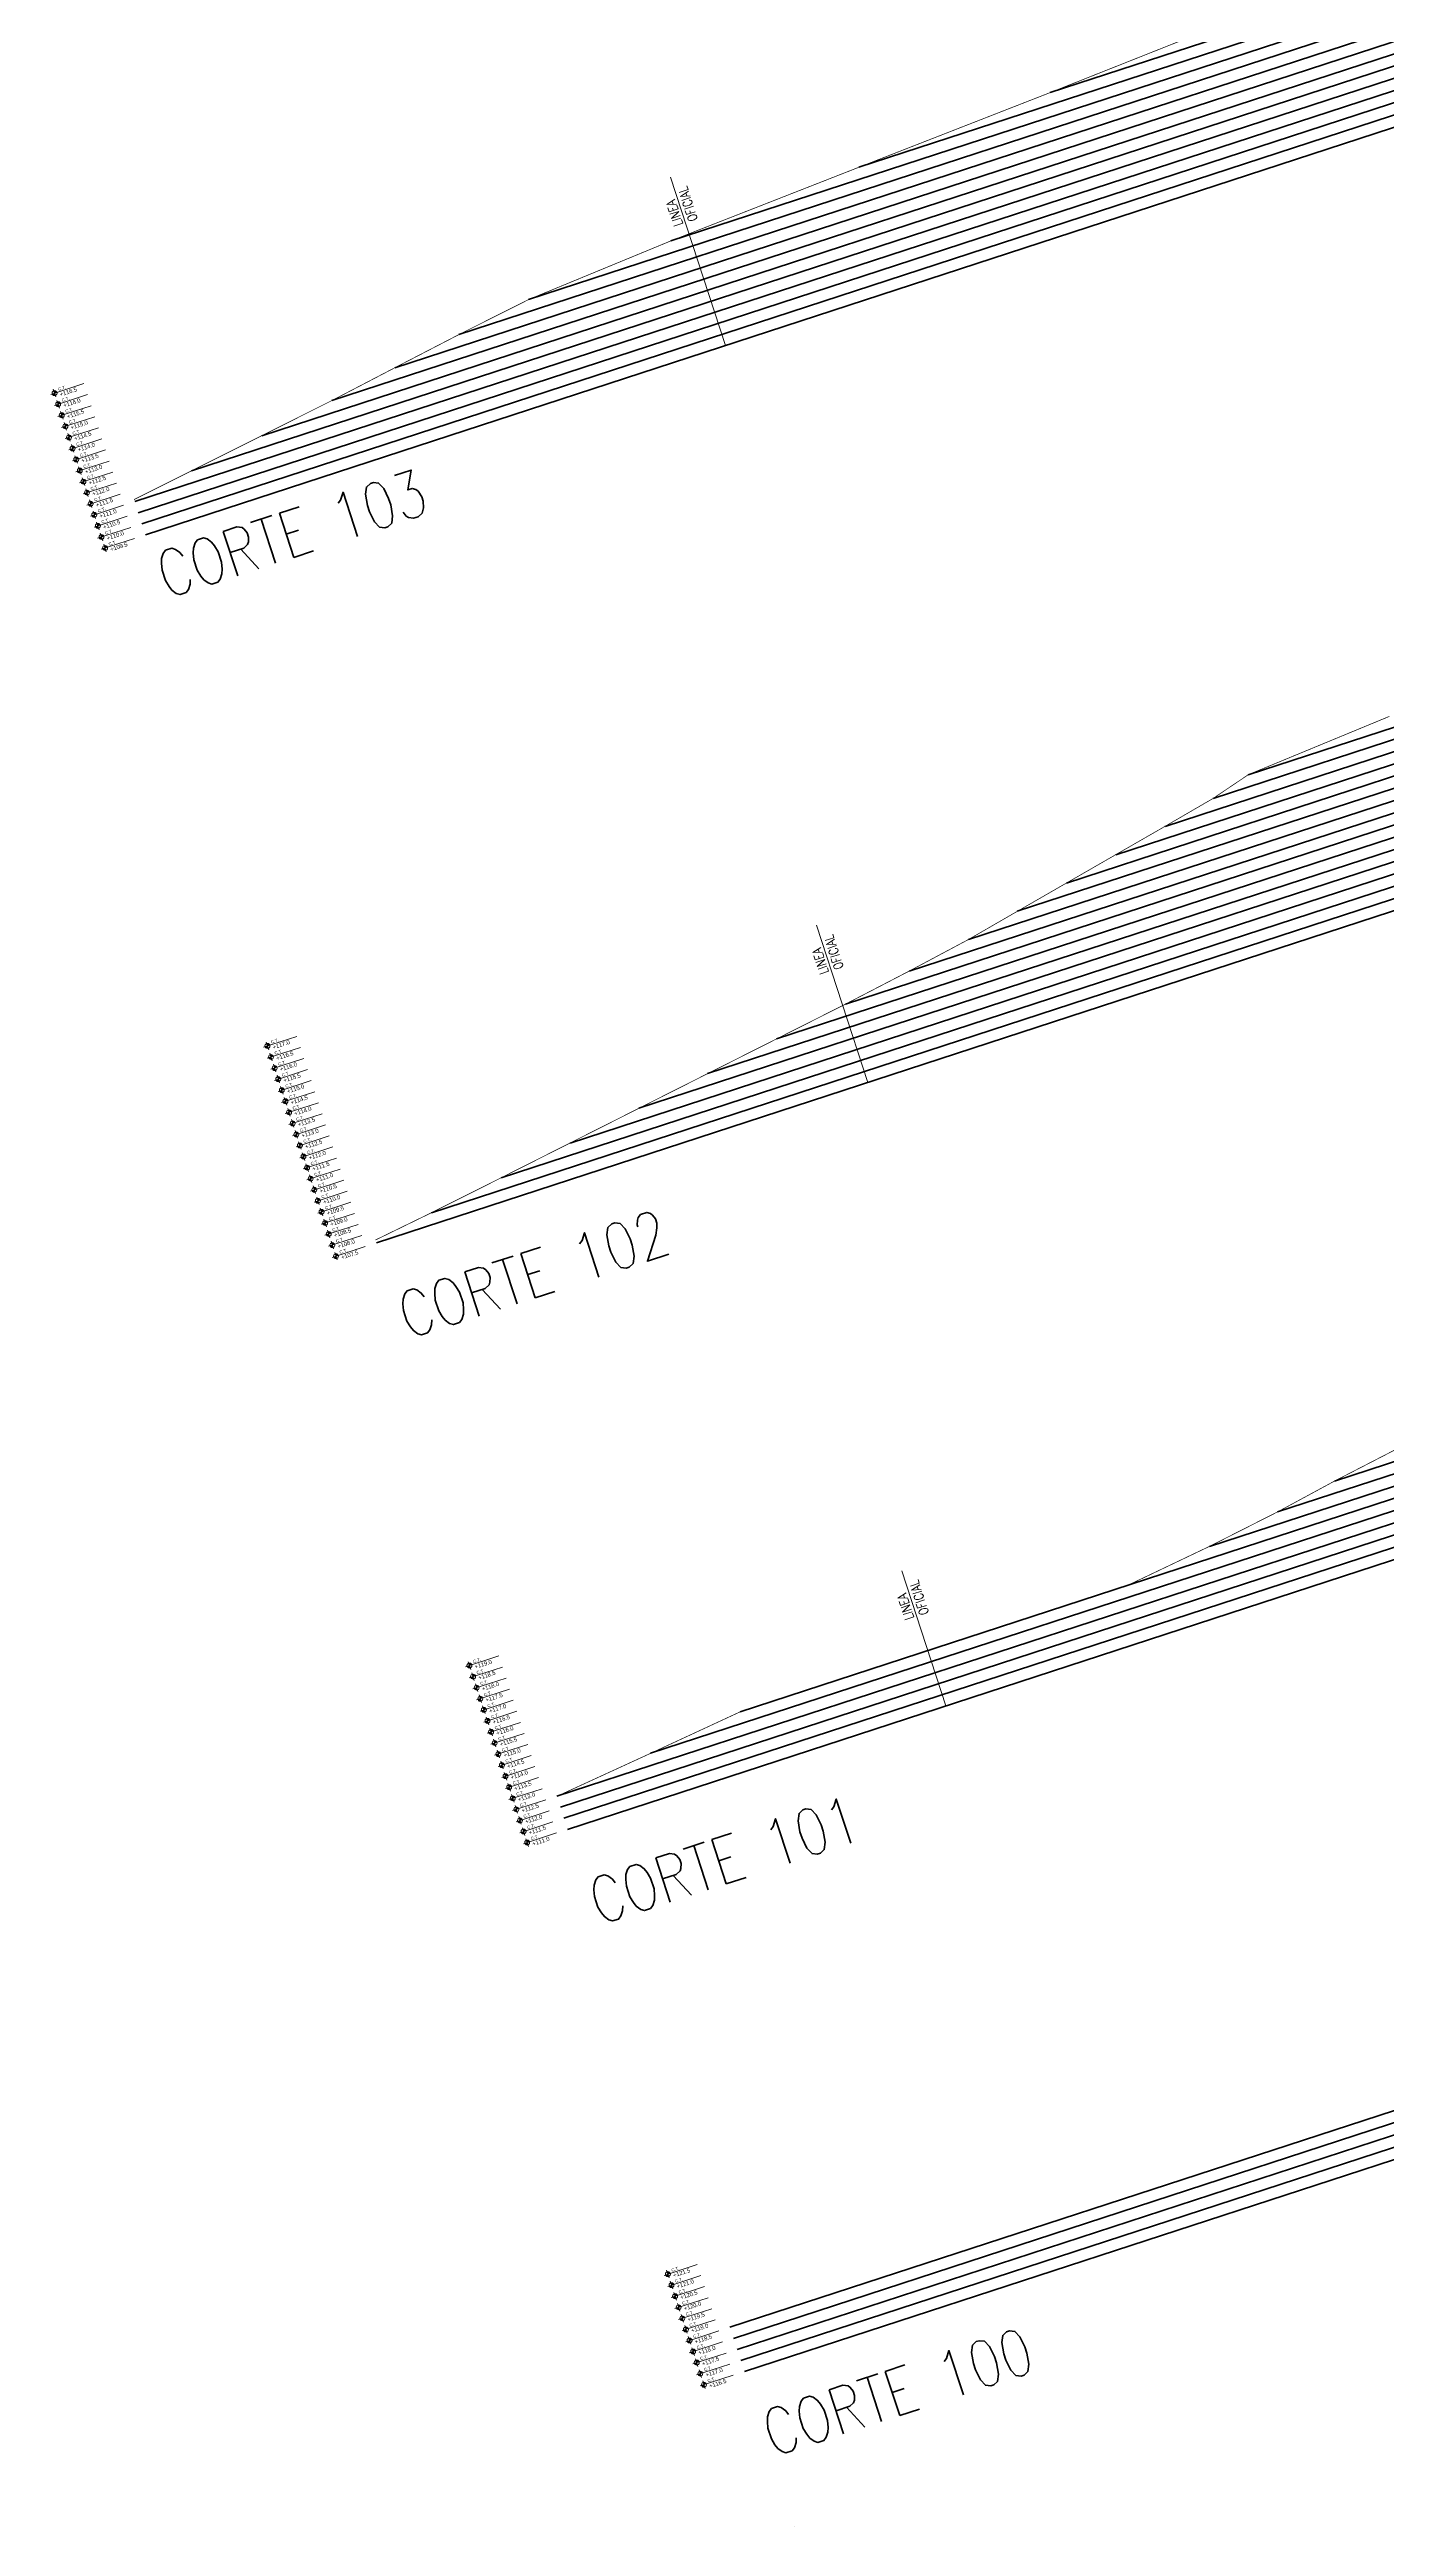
# Model space of a CAD drawing. Header units: metres. Extents: x 733085 to 734585, y 6084499 to 6087418.
# Drawn here: x 733409.1 to 733466.6, y 6087069.9 to 6087176.3 of the extents above; entities that cross this region are included whole.
import ezdxf
from ezdxf.enums import TextEntityAlignment as Align

# ---------------------------------------------------------------- set-up
doc = ezdxf.new("R2010")
doc.units = ezdxf.units.M
doc.header["$LTSCALE"] = 5
doc.header["$MEASUREMENT"] = 0
doc.layers.get('0').update_dxf_attribs({"color": 30})
doc.layers.add('_AUX', color=210, linetype='Continuous', lineweight=18, plot=False)
for name, color, linetype, lineweight in [('A-ELEV-MBE1', 7, 'Continuous', 35), ('U-ANNO-SYMB', 3, 'Continuous', 18), ('U-ANNO-TEXT', 3, 'Continuous', 18)]:
    doc.layers.add(name, color=color, linetype=linetype, lineweight=lineweight)
doc.styles.add('E-ARIAL', font='arial.ttf')
doc.styles.add('E-ROMANS', font='romans.shx', dxfattribs={"width": 0.8})

# ---------------------------------------------------------------- blocks, each defined once
blk = doc.blocks.new('*U18')
at = {"lineweight": 0}
h = blk.add_hatch(color=256, dxfattribs=at)
edge = h.paths.add_edge_path()
edge.add_arc((0, 0), 200, 0, 90)
edge.add_line((0, 200), (0, 0))
edge.add_line((0, 0), (200, 0))
edge = h.paths.add_edge_path()
edge.add_line((0, 0), (-200, 0))
edge.add_arc((0, 0), 200, 180, 270)
edge.add_line((0, -200), (0, 0))
for p, q in [((2500, 0), (-325, 0)), ((0, 325), (0, -325))]:
    blk.add_line(p, q)
blk.add_circle((0, 0), 200)
at = {"style": 'E-ARIAL'}
blk.add_attdef('LEVEL', text='', height=250, dxfattribs=at).set_placement((371, 0), align=Align.BOTTOM_LEFT)
blk.add_attdef('HEIGHT', text='', height=250, dxfattribs=at).set_placement((371, -75), align=Align.TOP_LEFT)

msp = doc.modelspace()

# ---------------------------------------------------------------- linework, layer by layer
at = {"layer": '_AUX', "ltscale": 0.05}
for points in [[(733438.159, 6087163.591), (733435.801, 6087170.82)], [(733444.277, 6087131.927), (733442.074, 6087138.681)], [(733447.63, 6087105.146), (733445.737, 6087110.95)]]:
    msp.add_lwpolyline(points, dxfattribs=at)
at = {"layer": '_AUX'}
msp.add_lwpolyline([(733422.301, 6087124.767), (733422.239, 6087124.737)], dxfattribs=at)
at = {"layer": 'A-ELEV-MBE1', "color": 252}
for p, q in [((733616.153, 6087222.715), (733412.917, 6087156.407)), ((733620, 6087223.445), (733413.072, 6087155.932)), ((733620.914, 6087223.217), (733413.227, 6087155.457)), ((733612.32, 6087221.991), (733412.762, 6087156.883)), ((733608.469, 6087221.26), (733415.203, 6087158.205)), ((733605.123, 6087220.695), (733418.226, 6087159.717)), ((733600.715, 6087219.782), (733421.244, 6087161.228)), ((733576.311, 6087212.346), (733423.947, 6087162.636)), ((733561.161, 6087207.929), (733426.701, 6087164.06)), ((733552.911, 6087205.763), (733429.688, 6087165.561)), ((733547.029, 6087204.371), (733435.807, 6087168.083)), ((733537.629, 6087201.83), (733443.889, 6087171.246)), ((733528.322, 6087199.319), (733452.111, 6087174.454)), ((733629.444, 6087197.073), (733448.606, 6087138.073)), ((733629.289, 6087197.549), (733450.704, 6087139.283)), ((733629.754, 6087196.123), (733443.321, 6087135.297)), ((733629.599, 6087196.598), (733446.056, 6087136.715)), ((733630.064, 6087195.172), (733437.392, 6087132.31)), ((733629.909, 6087195.647), (733440.359, 6087133.804)), ((733630.375, 6087194.221), (733431.476, 6087129.328)), ((733630.22, 6087194.697), (733434.436, 6087130.82)), ((733630.84, 6087192.795), (733423.153, 6087125.035)), ((733630.685, 6087193.271), (733425.516, 6087126.332)), ((733630.53, 6087193.746), (733428.522, 6087127.839)), ((733593.903, 6087186.53), (733452.816, 6087140.498)), ((733590.316, 6087185.885), (733454.935, 6087141.716)), ((733586.686, 6087185.227), (733457.053, 6087142.933)), ((733579.451, 6087183.392), (733459.123, 6087144.134)), ((733554.012, 6087175.618), (733460.63, 6087145.151)), ((733638.904, 6087168.078), (733431.217, 6087100.317)), ((733639.059, 6087167.602), (733431.372, 6087099.842)), ((733633.786, 6087166.934), (733431.062, 6087100.793)), ((733629.612, 6087166.098), (733430.907, 6087101.268)), ((733624.956, 6087165.105), (733434.941, 6087103.11)), ((733620.318, 6087164.117), (733438.793, 6087104.893)), ((733615.737, 6087163.149), (733458.963, 6087111.999)), ((733611.447, 6087162.275), (733461.884, 6087113.478)), ((733609.752, 6087162.248), (733464.341, 6087114.806)), ((733646.504, 6087144.786), (733438.816, 6087077.026)), ((733646.659, 6087144.311), (733438.971, 6087076.55)), ((733637.945, 6087142.519), (733438.661, 6087077.501)), ((733630.13, 6087140.496), (733438.506, 6087077.976)), ((733624.165, 6087139.075), (733438.351, 6087078.452)), ((733441.141, 6087069.895), (733441.143, 6087069.895))]:
    msp.add_line(p, q, dxfattribs=at)
at = {"layer": 'A-ELEV-MBE1', "ltscale": 0.15, "const_width": 0.03}
for points in [[(733459.604, 6087177.425), (733452.111, 6087174.454), (733443.889, 6087171.246), (733435.807, 6087168.083), (733429.688, 6087165.561), (733426.701, 6087164.06), (733423.947, 6087162.636), (733421.244, 6087161.228), (733418.226, 6087159.717), (733415.203, 6087158.205), (733412.734, 6087156.97)], [(733430.971, 6087101.289), (733434.941, 6087103.11), (733438.793, 6087104.893), (733448.08, 6087107.923), (733455.455, 6087110.329), (733458.963, 6087111.999), (733461.884, 6087113.478), (733464.341, 6087114.806), (733467.118, 6087116.238), (733473.991, 6087119.006), (733480.355, 6087121.608), (733494.387, 6087126.712), (733498.084, 6087128.445), (733502.41, 6087130.382), (733508.334, 6087132.841), (733531.272, 6087140.85), (733535.039, 6087142.079), (733541.663, 6087143.715), (733548.034, 6087145.267), (733554.034, 6087146.699), (733559.054, 6087147.811), (733570.68, 6087151.604), (733584.52, 6087156.645)], [(733466.7, 6087147.658), (733460.63, 6087145.151), (733459.123, 6087144.134), (733457.053, 6087142.933), (733454.935, 6087141.716), (733452.816, 6087140.498), (733450.704, 6087139.283), (733448.606, 6087138.073), (733446.056, 6087136.715), (733443.321, 6087135.297), (733440.359, 6087133.804), (733437.392, 6087132.31), (733434.436, 6087130.82), (733431.476, 6087129.328), (733428.522, 6087127.839), (733425.516, 6087126.332), (733423.112, 6087125.161)]]:
    msp.add_lwpolyline(points, dxfattribs=at)

# ---------------------------------------------------------------- block references
at = {"layer": 'U-ANNO-SYMB', "color": 1}
ref = msp.add_blockref('*U18', (733409.319, 6087161.545), dxfattribs=dict(at, xscale=0.0005309734512920893, yscale=0.0005309734512920893, zscale=0.0005309734512920893, rotation=18.06951219030283))
ref.add_attrib('LEVEL', 'C.T.', dxfattribs={"layer": '0', "height": 0.1327, "rotation": 18.06951, "style": 'E-ARIAL'}).set_placement((733409.506, 6087161.606), align=Align.BOTTOM_LEFT)
ref.add_attrib('HEIGHT', '+116.5', dxfattribs={"layer": '0', "height": 0.1774, "rotation": 18.06951, "style": 'E-ARIAL'}).set_placement((733409.519, 6087161.568), align=Align.TOP_LEFT)
ref = msp.add_blockref('*U18', (733409.474, 6087161.069), dxfattribs=dict(at, xscale=0.0005309734512920893, yscale=0.0005309734512920893, zscale=0.0005309734512920893, rotation=18.06951219030283))
ref.add_attrib('LEVEL', 'C.T.', dxfattribs={"layer": '0', "height": 0.1327, "rotation": 18.06951, "style": 'E-ARIAL'}).set_placement((733409.661, 6087161.131), align=Align.BOTTOM_LEFT)
ref.add_attrib('HEIGHT', '+116.0', dxfattribs={"layer": '0', "height": 0.1774, "rotation": 18.06951, "style": 'E-ARIAL'}).set_placement((733409.674, 6087161.093), align=Align.TOP_LEFT)
ref = msp.add_blockref('*U18', (733409.629, 6087160.594), dxfattribs=dict(at, xscale=0.0005309734512920893, yscale=0.0005309734512920893, zscale=0.0005309734512920893, rotation=18.06951219030283))
ref.add_attrib('LEVEL', 'C.T.', dxfattribs={"layer": '0', "height": 0.1327, "rotation": 18.06951, "style": 'E-ARIAL'}).set_placement((733409.816, 6087160.655), align=Align.BOTTOM_LEFT)
ref.add_attrib('HEIGHT', '+115.5', dxfattribs={"layer": '0', "height": 0.1774, "rotation": 18.06951, "style": 'E-ARIAL'}).set_placement((733409.829, 6087160.617), align=Align.TOP_LEFT)
ref = msp.add_blockref('*U18', (733409.784, 6087160.119), dxfattribs=dict(at, xscale=0.0005309734512920893, yscale=0.0005309734512920893, zscale=0.0005309734512920893, rotation=18.06951219030283))
ref.add_attrib('LEVEL', 'C.T.', dxfattribs={"layer": '0', "height": 0.1327, "rotation": 18.06951, "style": 'E-ARIAL'}).set_placement((733409.971, 6087160.18), align=Align.BOTTOM_LEFT)
ref.add_attrib('HEIGHT', '+115.0', dxfattribs={"layer": '0', "height": 0.1774, "rotation": 18.06951, "style": 'E-ARIAL'}).set_placement((733409.984, 6087160.142), align=Align.TOP_LEFT)
ref = msp.add_blockref('*U18', (733409.939, 6087159.643), dxfattribs=dict(at, xscale=0.0005309734512920893, yscale=0.0005309734512920893, zscale=0.0005309734512920893, rotation=18.06951219030283))
ref.add_attrib('LEVEL', 'C.T.', dxfattribs={"layer": '0', "height": 0.1327, "rotation": 18.06951, "style": 'E-ARIAL'}).set_placement((733410.127, 6087159.705), align=Align.BOTTOM_LEFT)
ref.add_attrib('HEIGHT', '+114.5', dxfattribs={"layer": '0', "height": 0.1774, "rotation": 18.06951, "style": 'E-ARIAL'}).set_placement((733410.139, 6087159.667), align=Align.TOP_LEFT)
ref = msp.add_blockref('*U18', (733410.094, 6087159.168), dxfattribs=dict(at, xscale=0.0005309734512920893, yscale=0.0005309734512920893, zscale=0.0005309734512920893, rotation=18.06951219030283))
ref.add_attrib('LEVEL', 'C.T.', dxfattribs={"layer": '0', "height": 0.1327, "rotation": 18.06951, "style": 'E-ARIAL'}).set_placement((733410.282, 6087159.229), align=Align.BOTTOM_LEFT)
ref.add_attrib('HEIGHT', '+114.0', dxfattribs={"layer": '0', "height": 0.1774, "rotation": 18.06951, "style": 'E-ARIAL'}).set_placement((733410.294, 6087159.191), align=Align.TOP_LEFT)
ref = msp.add_blockref('*U18', (733410.249, 6087158.693), dxfattribs=dict(at, xscale=0.0005309734512920893, yscale=0.0005309734512920893, zscale=0.0005309734512920893, rotation=18.06951219030283))
ref.add_attrib('LEVEL', 'C.T.', dxfattribs={"layer": '0', "height": 0.1327, "rotation": 18.06951, "style": 'E-ARIAL'}).set_placement((733410.437, 6087158.754), align=Align.BOTTOM_LEFT)
ref.add_attrib('HEIGHT', '+113.5', dxfattribs={"layer": '0', "height": 0.1774, "rotation": 18.06951, "style": 'E-ARIAL'}).set_placement((733410.449, 6087158.716), align=Align.TOP_LEFT)
ref = msp.add_blockref('*U18', (733410.404, 6087158.217), dxfattribs=dict(at, xscale=0.0005309734512920893, yscale=0.0005309734512920893, zscale=0.0005309734512920893, rotation=18.06951219030283))
ref.add_attrib('LEVEL', 'C.T.', dxfattribs={"layer": '0', "height": 0.1327, "rotation": 18.06951, "style": 'E-ARIAL'}).set_placement((733410.592, 6087158.278), align=Align.BOTTOM_LEFT)
ref.add_attrib('HEIGHT', '+113.0', dxfattribs={"layer": '0', "height": 0.1774, "rotation": 18.06951, "style": 'E-ARIAL'}).set_placement((733410.604, 6087158.241), align=Align.TOP_LEFT)
ref = msp.add_blockref('*U18', (733410.56, 6087157.742), dxfattribs=dict(at, xscale=0.0005309734512920893, yscale=0.0005309734512920893, zscale=0.0005309734512920893, rotation=18.06951219030283))
ref.add_attrib('LEVEL', 'C.T.', dxfattribs={"layer": '0', "height": 0.1327, "rotation": 18.06951, "style": 'E-ARIAL'}).set_placement((733410.747, 6087157.803), align=Align.BOTTOM_LEFT)
ref.add_attrib('HEIGHT', '+112.5', dxfattribs={"layer": '0', "height": 0.1774, "rotation": 18.06951, "style": 'E-ARIAL'}).set_placement((733410.759, 6087157.765), align=Align.TOP_LEFT)
ref = msp.add_blockref('*U18', (733410.715, 6087157.267), dxfattribs=dict(at, xscale=0.0005309734512920893, yscale=0.0005309734512920893, zscale=0.0005309734512920893, rotation=18.06951219030283))
ref.add_attrib('LEVEL', 'C.T.', dxfattribs={"layer": '0', "height": 0.1327, "rotation": 18.06951, "style": 'E-ARIAL'}).set_placement((733410.902, 6087157.328), align=Align.BOTTOM_LEFT)
ref.add_attrib('HEIGHT', '+112.0', dxfattribs={"layer": '0', "height": 0.1774, "rotation": 18.06951, "style": 'E-ARIAL'}).set_placement((733410.914, 6087157.29), align=Align.TOP_LEFT)
ref = msp.add_blockref('*U18', (733410.87, 6087156.791), dxfattribs=dict(at, xscale=0.0005309734512920893, yscale=0.0005309734512920893, zscale=0.0005309734512920893, rotation=18.06951219030283))
ref.add_attrib('LEVEL', 'C.T.', dxfattribs={"layer": '0', "height": 0.1327, "rotation": 18.06951, "style": 'E-ARIAL'}).set_placement((733411.057, 6087156.852), align=Align.BOTTOM_LEFT)
ref.add_attrib('HEIGHT', '+111.5', dxfattribs={"layer": '0', "height": 0.1774, "rotation": 18.06951, "style": 'E-ARIAL'}).set_placement((733411.069, 6087156.815), align=Align.TOP_LEFT)
ref = msp.add_blockref('*U18', (733411.025, 6087156.316), dxfattribs=dict(at, xscale=0.0005309734512920893, yscale=0.0005309734512920893, zscale=0.0005309734512920893, rotation=18.06951219030283))
ref.add_attrib('LEVEL', 'C.T.', dxfattribs={"layer": '0', "height": 0.1327, "rotation": 18.06951, "style": 'E-ARIAL'}).set_placement((733411.212, 6087156.377), align=Align.BOTTOM_LEFT)
ref.add_attrib('HEIGHT', '+111.0', dxfattribs={"layer": '0', "height": 0.1774, "rotation": 18.06951, "style": 'E-ARIAL'}).set_placement((733411.225, 6087156.339), align=Align.TOP_LEFT)
ref = msp.add_blockref('*U18', (733411.18, 6087155.841), dxfattribs=dict(at, xscale=0.0005309734512920893, yscale=0.0005309734512920893, zscale=0.0005309734512920893, rotation=18.06951219030283))
ref.add_attrib('LEVEL', 'C.T.', dxfattribs={"layer": '0', "height": 0.1327, "rotation": 18.06951, "style": 'E-ARIAL'}).set_placement((733411.367, 6087155.902), align=Align.BOTTOM_LEFT)
ref.add_attrib('HEIGHT', '+110.5', dxfattribs={"layer": '0', "height": 0.1774, "rotation": 18.06951, "style": 'E-ARIAL'}).set_placement((733411.38, 6087155.864), align=Align.TOP_LEFT)
ref = msp.add_blockref('*U18', (733411.335, 6087155.365), dxfattribs=dict(at, xscale=0.0005309734512920893, yscale=0.0005309734512920893, zscale=0.0005309734512920893, rotation=18.06951219030283))
ref.add_attrib('LEVEL', 'C.T.', dxfattribs={"layer": '0', "height": 0.1327, "rotation": 18.06951, "style": 'E-ARIAL'}).set_placement((733411.522, 6087155.426), align=Align.BOTTOM_LEFT)
ref.add_attrib('HEIGHT', '+110.0', dxfattribs={"layer": '0', "height": 0.1774, "rotation": 18.06951, "style": 'E-ARIAL'}).set_placement((733411.535, 6087155.389), align=Align.TOP_LEFT)
ref = msp.add_blockref('*U18', (733411.49, 6087154.89), dxfattribs=dict(at, xscale=0.0005309734512920893, yscale=0.0005309734512920893, zscale=0.0005309734512920893, rotation=18.06951219030283))
ref.add_attrib('LEVEL', 'C.T.', dxfattribs={"layer": '0', "height": 0.1327, "rotation": 18.06951, "style": 'E-ARIAL'}).set_placement((733411.677, 6087154.951), align=Align.BOTTOM_LEFT)
ref.add_attrib('HEIGHT', '+109.5', dxfattribs={"layer": '0', "height": 0.1774, "rotation": 18.06951, "style": 'E-ARIAL'}).set_placement((733411.69, 6087154.913), align=Align.TOP_LEFT)
ref = msp.add_blockref('*U18', (733418.469, 6087133.5), dxfattribs=dict(at, xscale=0.0005309734512920893, yscale=0.0005309734512920893, zscale=0.0005309734512920893, rotation=18.06951219030283))
ref.add_attrib('LEVEL', 'C.T.', dxfattribs={"layer": '0', "height": 0.1327, "rotation": 18.06951, "style": 'E-ARIAL'}).set_placement((733418.656, 6087133.561), align=Align.BOTTOM_LEFT)
ref.add_attrib('HEIGHT', '+117.0', dxfattribs={"layer": '0', "height": 0.1774, "rotation": 18.06951, "style": 'E-ARIAL'}).set_placement((733418.669, 6087133.523), align=Align.TOP_LEFT)
ref = msp.add_blockref('*U18', (733418.624, 6087133.024), dxfattribs=dict(at, xscale=0.0005309734512920893, yscale=0.0005309734512920893, zscale=0.0005309734512920893, rotation=18.06951219030283))
ref.add_attrib('LEVEL', 'C.T.', dxfattribs={"layer": '0', "height": 0.1327, "rotation": 18.06951, "style": 'E-ARIAL'}).set_placement((733418.811, 6087133.085), align=Align.BOTTOM_LEFT)
ref.add_attrib('HEIGHT', '+116.5', dxfattribs={"layer": '0', "height": 0.1774, "rotation": 18.06951, "style": 'E-ARIAL'}).set_placement((733418.824, 6087133.048), align=Align.TOP_LEFT)
ref = msp.add_blockref('*U18', (733418.779, 6087132.549), dxfattribs=dict(at, xscale=0.0005309734512920893, yscale=0.0005309734512920893, zscale=0.0005309734512920893, rotation=18.06951219030283))
ref.add_attrib('LEVEL', 'C.T.', dxfattribs={"layer": '0', "height": 0.1327, "rotation": 18.06951, "style": 'E-ARIAL'}).set_placement((733418.966, 6087132.61), align=Align.BOTTOM_LEFT)
ref.add_attrib('HEIGHT', '+116.0', dxfattribs={"layer": '0', "height": 0.1774, "rotation": 18.06951, "style": 'E-ARIAL'}).set_placement((733418.979, 6087132.572), align=Align.TOP_LEFT)
ref = msp.add_blockref('*U18', (733418.934, 6087132.074), dxfattribs=dict(at, xscale=0.0005309734512920893, yscale=0.0005309734512920893, zscale=0.0005309734512920893, rotation=18.06951219030283))
ref.add_attrib('LEVEL', 'C.T.', dxfattribs={"layer": '0', "height": 0.1327, "rotation": 18.06951, "style": 'E-ARIAL'}).set_placement((733419.122, 6087132.135), align=Align.BOTTOM_LEFT)
ref.add_attrib('HEIGHT', '+115.5', dxfattribs={"layer": '0', "height": 0.1774, "rotation": 18.06951, "style": 'E-ARIAL'}).set_placement((733419.134, 6087132.097), align=Align.TOP_LEFT)
ref = msp.add_blockref('*U18', (733419.089, 6087131.598), dxfattribs=dict(at, xscale=0.0005309734512920893, yscale=0.0005309734512920893, zscale=0.0005309734512920893, rotation=18.06951219030283))
ref.add_attrib('LEVEL', 'C.T.', dxfattribs={"layer": '0', "height": 0.1327, "rotation": 18.06951, "style": 'E-ARIAL'}).set_placement((733419.277, 6087131.659), align=Align.BOTTOM_LEFT)
ref.add_attrib('HEIGHT', '+115.0', dxfattribs={"layer": '0', "height": 0.1774, "rotation": 18.06951, "style": 'E-ARIAL'}).set_placement((733419.289, 6087131.622), align=Align.TOP_LEFT)
ref = msp.add_blockref('*U18', (733419.244, 6087131.123), dxfattribs=dict(at, xscale=0.0005309734512920893, yscale=0.0005309734512920893, zscale=0.0005309734512920893, rotation=18.06951219030283))
ref.add_attrib('LEVEL', 'C.T.', dxfattribs={"layer": '0', "height": 0.1327, "rotation": 18.06951, "style": 'E-ARIAL'}).set_placement((733419.432, 6087131.184), align=Align.BOTTOM_LEFT)
ref.add_attrib('HEIGHT', '+114.5', dxfattribs={"layer": '0', "height": 0.1774, "rotation": 18.06951, "style": 'E-ARIAL'}).set_placement((733419.444, 6087131.146), align=Align.TOP_LEFT)
ref = msp.add_blockref('*U18', (733419.399, 6087130.648), dxfattribs=dict(at, xscale=0.0005309734512920893, yscale=0.0005309734512920893, zscale=0.0005309734512920893, rotation=18.06951219030283))
ref.add_attrib('LEVEL', 'C.T.', dxfattribs={"layer": '0', "height": 0.1327, "rotation": 18.06951, "style": 'E-ARIAL'}).set_placement((733419.587, 6087130.709), align=Align.BOTTOM_LEFT)
ref.add_attrib('HEIGHT', '+114.0', dxfattribs={"layer": '0', "height": 0.1774, "rotation": 18.06951, "style": 'E-ARIAL'}).set_placement((733419.599, 6087130.671), align=Align.TOP_LEFT)
ref = msp.add_blockref('*U18', (733419.554, 6087130.172), dxfattribs=dict(at, xscale=0.0005309734512920893, yscale=0.0005309734512920893, zscale=0.0005309734512920893, rotation=18.06951219030283))
ref.add_attrib('LEVEL', 'C.T.', dxfattribs={"layer": '0', "height": 0.1327, "rotation": 18.06951, "style": 'E-ARIAL'}).set_placement((733419.742, 6087130.233), align=Align.BOTTOM_LEFT)
ref.add_attrib('HEIGHT', '+113.5', dxfattribs={"layer": '0', "height": 0.1774, "rotation": 18.06951, "style": 'E-ARIAL'}).set_placement((733419.754, 6087130.196), align=Align.TOP_LEFT)
ref = msp.add_blockref('*U18', (733419.71, 6087129.697), dxfattribs=dict(at, xscale=0.0005309734512920893, yscale=0.0005309734512920893, zscale=0.0005309734512920893, rotation=18.06951219030283))
ref.add_attrib('LEVEL', 'C.T.', dxfattribs={"layer": '0', "height": 0.1327, "rotation": 18.06951, "style": 'E-ARIAL'}).set_placement((733419.897, 6087129.758), align=Align.BOTTOM_LEFT)
ref.add_attrib('HEIGHT', '+113.0', dxfattribs={"layer": '0', "height": 0.1774, "rotation": 18.06951, "style": 'E-ARIAL'}).set_placement((733419.909, 6087129.72), align=Align.TOP_LEFT)
ref = msp.add_blockref('*U18', (733419.865, 6087129.222), dxfattribs=dict(at, xscale=0.0005309734512920893, yscale=0.0005309734512920893, zscale=0.0005309734512920893, rotation=18.06951219030283))
ref.add_attrib('LEVEL', 'C.T.', dxfattribs={"layer": '0', "height": 0.1327, "rotation": 18.06951, "style": 'E-ARIAL'}).set_placement((733420.052, 6087129.283), align=Align.BOTTOM_LEFT)
ref.add_attrib('HEIGHT', '+112.5', dxfattribs={"layer": '0', "height": 0.1774, "rotation": 18.06951, "style": 'E-ARIAL'}).set_placement((733420.064, 6087129.245), align=Align.TOP_LEFT)
ref = msp.add_blockref('*U18', (733420.02, 6087128.746), dxfattribs=dict(at, xscale=0.0005309734512920893, yscale=0.0005309734512920893, zscale=0.0005309734512920893, rotation=18.06951219030283))
ref.add_attrib('LEVEL', 'C.T.', dxfattribs={"layer": '0', "height": 0.1327, "rotation": 18.06951, "style": 'E-ARIAL'}).set_placement((733420.207, 6087128.807), align=Align.BOTTOM_LEFT)
ref.add_attrib('HEIGHT', '+112.0', dxfattribs={"layer": '0', "height": 0.1774, "rotation": 18.06951, "style": 'E-ARIAL'}).set_placement((733420.219, 6087128.77), align=Align.TOP_LEFT)
ref = msp.add_blockref('*U18', (733420.175, 6087128.271), dxfattribs=dict(at, xscale=0.0005309734512920893, yscale=0.0005309734512920893, zscale=0.0005309734512920893, rotation=18.06951219030283))
ref.add_attrib('LEVEL', 'C.T.', dxfattribs={"layer": '0', "height": 0.1327, "rotation": 18.06951, "style": 'E-ARIAL'}).set_placement((733420.362, 6087128.332), align=Align.BOTTOM_LEFT)
ref.add_attrib('HEIGHT', '+111.5', dxfattribs={"layer": '0', "height": 0.1774, "rotation": 18.06951, "style": 'E-ARIAL'}).set_placement((733420.375, 6087128.294), align=Align.TOP_LEFT)
ref = msp.add_blockref('*U18', (733420.33, 6087127.796), dxfattribs=dict(at, xscale=0.0005309734512920893, yscale=0.0005309734512920893, zscale=0.0005309734512920893, rotation=18.06951219030283))
ref.add_attrib('LEVEL', 'C.T.', dxfattribs={"layer": '0', "height": 0.1327, "rotation": 18.06951, "style": 'E-ARIAL'}).set_placement((733420.517, 6087127.857), align=Align.BOTTOM_LEFT)
ref.add_attrib('HEIGHT', '+111.0', dxfattribs={"layer": '0', "height": 0.1774, "rotation": 18.06951, "style": 'E-ARIAL'}).set_placement((733420.53, 6087127.819), align=Align.TOP_LEFT)
ref = msp.add_blockref('*U18', (733420.485, 6087127.32), dxfattribs=dict(at, xscale=0.0005309734512920893, yscale=0.0005309734512920893, zscale=0.0005309734512920893, rotation=18.06951219030283))
ref.add_attrib('LEVEL', 'C.T.', dxfattribs={"layer": '0', "height": 0.1327, "rotation": 18.06951, "style": 'E-ARIAL'}).set_placement((733420.672, 6087127.381), align=Align.BOTTOM_LEFT)
ref.add_attrib('HEIGHT', '+110.5', dxfattribs={"layer": '0', "height": 0.1774, "rotation": 18.06951, "style": 'E-ARIAL'}).set_placement((733420.685, 6087127.343), align=Align.TOP_LEFT)
ref = msp.add_blockref('*U18', (733420.64, 6087126.845), dxfattribs=dict(at, xscale=0.0005309734512920893, yscale=0.0005309734512920893, zscale=0.0005309734512920893, rotation=18.06951219030283))
ref.add_attrib('LEVEL', 'C.T.', dxfattribs={"layer": '0', "height": 0.1327, "rotation": 18.06951, "style": 'E-ARIAL'}).set_placement((733420.827, 6087126.906), align=Align.BOTTOM_LEFT)
ref.add_attrib('HEIGHT', '+110.0', dxfattribs={"layer": '0', "height": 0.1774, "rotation": 18.06951, "style": 'E-ARIAL'}).set_placement((733420.84, 6087126.868), align=Align.TOP_LEFT)
ref = msp.add_blockref('*U18', (733420.795, 6087126.37), dxfattribs=dict(at, xscale=0.0005309734512920893, yscale=0.0005309734512920893, zscale=0.0005309734512920893, rotation=18.06951219030283))
ref.add_attrib('LEVEL', 'C.T.', dxfattribs={"layer": '0', "height": 0.1327, "rotation": 18.06951, "style": 'E-ARIAL'}).set_placement((733420.983, 6087126.431), align=Align.BOTTOM_LEFT)
ref.add_attrib('HEIGHT', '+109.5', dxfattribs={"layer": '0', "height": 0.1774, "rotation": 18.06951, "style": 'E-ARIAL'}).set_placement((733420.995, 6087126.393), align=Align.TOP_LEFT)
ref = msp.add_blockref('*U18', (733420.95, 6087125.894), dxfattribs=dict(at, xscale=0.0005309734512920893, yscale=0.0005309734512920893, zscale=0.0005309734512920893, rotation=18.06951219030283))
ref.add_attrib('LEVEL', 'C.T.', dxfattribs={"layer": '0', "height": 0.1327, "rotation": 18.06951, "style": 'E-ARIAL'}).set_placement((733421.138, 6087125.955), align=Align.BOTTOM_LEFT)
ref.add_attrib('HEIGHT', '+109.0', dxfattribs={"layer": '0', "height": 0.1774, "rotation": 18.06951, "style": 'E-ARIAL'}).set_placement((733421.15, 6087125.917), align=Align.TOP_LEFT)
ref = msp.add_blockref('*U18', (733421.105, 6087125.419), dxfattribs=dict(at, xscale=0.0005309734512920893, yscale=0.0005309734512920893, zscale=0.0005309734512920893, rotation=18.06951219030283))
ref.add_attrib('LEVEL', 'C.T.', dxfattribs={"layer": '0', "height": 0.1327, "rotation": 18.06951, "style": 'E-ARIAL'}).set_placement((733421.293, 6087125.48), align=Align.BOTTOM_LEFT)
ref.add_attrib('HEIGHT', '+108.5', dxfattribs={"layer": '0', "height": 0.1774, "rotation": 18.06951, "style": 'E-ARIAL'}).set_placement((733421.305, 6087125.442), align=Align.TOP_LEFT)
ref = msp.add_blockref('*U18', (733421.26, 6087124.944), dxfattribs=dict(at, xscale=0.0005309734512920893, yscale=0.0005309734512920893, zscale=0.0005309734512920893, rotation=18.06951219030283))
ref.add_attrib('LEVEL', 'C.T.', dxfattribs={"layer": '0', "height": 0.1327, "rotation": 18.06951, "style": 'E-ARIAL'}).set_placement((733421.448, 6087125.005), align=Align.BOTTOM_LEFT)
ref.add_attrib('HEIGHT', '+108.0', dxfattribs={"layer": '0', "height": 0.1774, "rotation": 18.06951, "style": 'E-ARIAL'}).set_placement((733421.46, 6087124.967), align=Align.TOP_LEFT)
ref = msp.add_blockref('*U18', (733421.415, 6087124.468), dxfattribs=dict(at, xscale=0.0005309734512920893, yscale=0.0005309734512920893, zscale=0.0005309734512920893, rotation=18.06951219030283))
ref.add_attrib('LEVEL', 'C.T.', dxfattribs={"layer": '0', "height": 0.1327, "rotation": 18.06951, "style": 'E-ARIAL'}).set_placement((733421.603, 6087124.529), align=Align.BOTTOM_LEFT)
ref.add_attrib('HEIGHT', '+107.5', dxfattribs={"layer": '0', "height": 0.1774, "rotation": 18.06951, "style": 'E-ARIAL'}).set_placement((733421.615, 6087124.491), align=Align.TOP_LEFT)
ref = msp.add_blockref('*U18', (733427.154, 6087106.881), dxfattribs=dict(at, xscale=0.0005309734512920893, yscale=0.0005309734512920893, zscale=0.0005309734512920893, rotation=18.06951219030283))
ref.add_attrib('LEVEL', 'C.T.', dxfattribs={"layer": '0', "height": 0.1327, "rotation": 18.06951, "style": 'E-ARIAL'}).set_placement((733427.341, 6087106.942), align=Align.BOTTOM_LEFT)
ref.add_attrib('HEIGHT', '+119.0', dxfattribs={"layer": '0', "height": 0.1774, "rotation": 18.06951, "style": 'E-ARIAL'}).set_placement((733427.353, 6087106.904), align=Align.TOP_LEFT)
ref = msp.add_blockref('*U18', (733427.309, 6087106.405), dxfattribs=dict(at, xscale=0.0005309734512920893, yscale=0.0005309734512920893, zscale=0.0005309734512920893, rotation=18.06951219030283))
ref.add_attrib('LEVEL', 'C.T.', dxfattribs={"layer": '0', "height": 0.1327, "rotation": 18.06951, "style": 'E-ARIAL'}).set_placement((733427.496, 6087106.466), align=Align.BOTTOM_LEFT)
ref.add_attrib('HEIGHT', '+118.5', dxfattribs={"layer": '0', "height": 0.1774, "rotation": 18.06951, "style": 'E-ARIAL'}).set_placement((733427.508, 6087106.429), align=Align.TOP_LEFT)
ref = msp.add_blockref('*U18', (733427.464, 6087105.93), dxfattribs=dict(at, xscale=0.0005309734512920893, yscale=0.0005309734512920893, zscale=0.0005309734512920893, rotation=18.06951219030283))
ref.add_attrib('LEVEL', 'C.T.', dxfattribs={"layer": '0', "height": 0.1327, "rotation": 18.06951, "style": 'E-ARIAL'}).set_placement((733427.651, 6087105.991), align=Align.BOTTOM_LEFT)
ref.add_attrib('HEIGHT', '+118.0', dxfattribs={"layer": '0', "height": 0.1774, "rotation": 18.06951, "style": 'E-ARIAL'}).set_placement((733427.664, 6087105.953), align=Align.TOP_LEFT)
ref = msp.add_blockref('*U18', (733427.619, 6087105.455), dxfattribs=dict(at, xscale=0.0005309734512920893, yscale=0.0005309734512920893, zscale=0.0005309734512920893, rotation=18.06951219030283))
ref.add_attrib('LEVEL', 'C.T.', dxfattribs={"layer": '0', "height": 0.1327, "rotation": 18.06951, "style": 'E-ARIAL'}).set_placement((733427.806, 6087105.516), align=Align.BOTTOM_LEFT)
ref.add_attrib('HEIGHT', '+117.5', dxfattribs={"layer": '0', "height": 0.1774, "rotation": 18.06951, "style": 'E-ARIAL'}).set_placement((733427.819, 6087105.478), align=Align.TOP_LEFT)
ref = msp.add_blockref('*U18', (733427.774, 6087104.979), dxfattribs=dict(at, xscale=0.0005309734512920893, yscale=0.0005309734512920893, zscale=0.0005309734512920893, rotation=18.06951219030283))
ref.add_attrib('LEVEL', 'C.T.', dxfattribs={"layer": '0', "height": 0.1327, "rotation": 18.06951, "style": 'E-ARIAL'}).set_placement((733427.961, 6087105.04), align=Align.BOTTOM_LEFT)
ref.add_attrib('HEIGHT', '+117.0', dxfattribs={"layer": '0', "height": 0.1774, "rotation": 18.06951, "style": 'E-ARIAL'}).set_placement((733427.974, 6087105.002), align=Align.TOP_LEFT)
ref = msp.add_blockref('*U18', (733427.929, 6087104.504), dxfattribs=dict(at, xscale=0.0005309734512920893, yscale=0.0005309734512920893, zscale=0.0005309734512920893, rotation=18.06951219030283))
ref.add_attrib('LEVEL', 'C.T.', dxfattribs={"layer": '0', "height": 0.1327, "rotation": 18.06951, "style": 'E-ARIAL'}).set_placement((733428.116, 6087104.565), align=Align.BOTTOM_LEFT)
ref.add_attrib('HEIGHT', '+116.5', dxfattribs={"layer": '0', "height": 0.1774, "rotation": 18.06951, "style": 'E-ARIAL'}).set_placement((733428.129, 6087104.527), align=Align.TOP_LEFT)
ref = msp.add_blockref('*U18', (733428.084, 6087104.029), dxfattribs=dict(at, xscale=0.0005309734512920893, yscale=0.0005309734512920893, zscale=0.0005309734512920893, rotation=18.06951219030283))
ref.add_attrib('LEVEL', 'C.T.', dxfattribs={"layer": '0', "height": 0.1327, "rotation": 18.06951, "style": 'E-ARIAL'}).set_placement((733428.272, 6087104.09), align=Align.BOTTOM_LEFT)
ref.add_attrib('HEIGHT', '+116.0', dxfattribs={"layer": '0', "height": 0.1774, "rotation": 18.06951, "style": 'E-ARIAL'}).set_placement((733428.284, 6087104.052), align=Align.TOP_LEFT)
ref = msp.add_blockref('*U18', (733428.239, 6087103.553), dxfattribs=dict(at, xscale=0.0005309734512920893, yscale=0.0005309734512920893, zscale=0.0005309734512920893, rotation=18.06951219030283))
ref.add_attrib('LEVEL', 'C.T.', dxfattribs={"layer": '0', "height": 0.1327, "rotation": 18.06951, "style": 'E-ARIAL'}).set_placement((733428.427, 6087103.614), align=Align.BOTTOM_LEFT)
ref.add_attrib('HEIGHT', '+115.5', dxfattribs={"layer": '0', "height": 0.1774, "rotation": 18.06951, "style": 'E-ARIAL'}).set_placement((733428.439, 6087103.576), align=Align.TOP_LEFT)
ref = msp.add_blockref('*U18', (733428.394, 6087103.078), dxfattribs=dict(at, xscale=0.0005309734512920893, yscale=0.0005309734512920893, zscale=0.0005309734512920893, rotation=18.06951219030283))
ref.add_attrib('LEVEL', 'C.T.', dxfattribs={"layer": '0', "height": 0.1327, "rotation": 18.06951, "style": 'E-ARIAL'}).set_placement((733428.582, 6087103.139), align=Align.BOTTOM_LEFT)
ref.add_attrib('HEIGHT', '+115.0', dxfattribs={"layer": '0', "height": 0.1774, "rotation": 18.06951, "style": 'E-ARIAL'}).set_placement((733428.594, 6087103.101), align=Align.TOP_LEFT)
ref = msp.add_blockref('*U18', (733428.549, 6087102.603), dxfattribs=dict(at, xscale=0.0005309734512920893, yscale=0.0005309734512920893, zscale=0.0005309734512920893, rotation=18.06951219030283))
ref.add_attrib('LEVEL', 'C.T.', dxfattribs={"layer": '0', "height": 0.1327, "rotation": 18.06951, "style": 'E-ARIAL'}).set_placement((733428.737, 6087102.664), align=Align.BOTTOM_LEFT)
ref.add_attrib('HEIGHT', '+114.5', dxfattribs={"layer": '0', "height": 0.1774, "rotation": 18.06951, "style": 'E-ARIAL'}).set_placement((733428.749, 6087102.626), align=Align.TOP_LEFT)
ref = msp.add_blockref('*U18', (733428.704, 6087102.127), dxfattribs=dict(at, xscale=0.0005309734512920893, yscale=0.0005309734512920893, zscale=0.0005309734512920893, rotation=18.06951219030283))
ref.add_attrib('LEVEL', 'C.T.', dxfattribs={"layer": '0', "height": 0.1327, "rotation": 18.06951, "style": 'E-ARIAL'}).set_placement((733428.892, 6087102.188), align=Align.BOTTOM_LEFT)
ref.add_attrib('HEIGHT', '+114.0', dxfattribs={"layer": '0', "height": 0.1774, "rotation": 18.06951, "style": 'E-ARIAL'}).set_placement((733428.904, 6087102.15), align=Align.TOP_LEFT)
ref = msp.add_blockref('*U18', (733428.86, 6087101.652), dxfattribs=dict(at, xscale=0.0005309734512920893, yscale=0.0005309734512920893, zscale=0.0005309734512920893, rotation=18.06951219030283))
ref.add_attrib('LEVEL', 'C.T.', dxfattribs={"layer": '0', "height": 0.1327, "rotation": 18.06951, "style": 'E-ARIAL'}).set_placement((733429.047, 6087101.713), align=Align.BOTTOM_LEFT)
ref.add_attrib('HEIGHT', '+113.5', dxfattribs={"layer": '0', "height": 0.1774, "rotation": 18.06951, "style": 'E-ARIAL'}).set_placement((733429.059, 6087101.675), align=Align.TOP_LEFT)
ref = msp.add_blockref('*U18', (733429.015, 6087101.176), dxfattribs=dict(at, xscale=0.0005309734512920893, yscale=0.0005309734512920893, zscale=0.0005309734512920893, rotation=18.06951219030283))
ref.add_attrib('LEVEL', 'C.T.', dxfattribs={"layer": '0', "height": 0.1327, "rotation": 18.06951, "style": 'E-ARIAL'}).set_placement((733429.202, 6087101.238), align=Align.BOTTOM_LEFT)
ref.add_attrib('HEIGHT', '+113.0', dxfattribs={"layer": '0', "height": 0.1774, "rotation": 18.06951, "style": 'E-ARIAL'}).set_placement((733429.214, 6087101.2), align=Align.TOP_LEFT)
ref = msp.add_blockref('*U18', (733429.17, 6087100.701), dxfattribs=dict(at, xscale=0.0005309734512920893, yscale=0.0005309734512920893, zscale=0.0005309734512920893, rotation=18.06951219030283))
ref.add_attrib('LEVEL', 'C.T.', dxfattribs={"layer": '0', "height": 0.1327, "rotation": 18.06951, "style": 'E-ARIAL'}).set_placement((733429.357, 6087100.762), align=Align.BOTTOM_LEFT)
ref.add_attrib('HEIGHT', '+112.5', dxfattribs={"layer": '0', "height": 0.1774, "rotation": 18.06951, "style": 'E-ARIAL'}).set_placement((733429.37, 6087100.724), align=Align.TOP_LEFT)
ref = msp.add_blockref('*U18', (733429.325, 6087100.226), dxfattribs=dict(at, xscale=0.0005309734512920893, yscale=0.0005309734512920893, zscale=0.0005309734512920893, rotation=18.06951219030283))
ref.add_attrib('LEVEL', 'C.T.', dxfattribs={"layer": '0', "height": 0.1327, "rotation": 18.06951, "style": 'E-ARIAL'}).set_placement((733429.512, 6087100.287), align=Align.BOTTOM_LEFT)
ref.add_attrib('HEIGHT', '+112.0', dxfattribs={"layer": '0', "height": 0.1774, "rotation": 18.06951, "style": 'E-ARIAL'}).set_placement((733429.525, 6087100.249), align=Align.TOP_LEFT)
ref = msp.add_blockref('*U18', (733429.48, 6087099.75), dxfattribs=dict(at, xscale=0.0005309734512920893, yscale=0.0005309734512920893, zscale=0.0005309734512920893, rotation=18.06951219030283))
ref.add_attrib('LEVEL', 'C.T.', dxfattribs={"layer": '0', "height": 0.1327, "rotation": 18.06951, "style": 'E-ARIAL'}).set_placement((733429.667, 6087099.812), align=Align.BOTTOM_LEFT)
ref.add_attrib('HEIGHT', '+111.5', dxfattribs={"layer": '0', "height": 0.1774, "rotation": 18.06951, "style": 'E-ARIAL'}).set_placement((733429.68, 6087099.774), align=Align.TOP_LEFT)
ref = msp.add_blockref('*U18', (733429.635, 6087099.275), dxfattribs=dict(at, xscale=0.0005309734512920893, yscale=0.0005309734512920893, zscale=0.0005309734512920893, rotation=18.06951219030283))
ref.add_attrib('LEVEL', 'C.T.', dxfattribs={"layer": '0', "height": 0.1327, "rotation": 18.06951, "style": 'E-ARIAL'}).set_placement((733429.822, 6087099.336), align=Align.BOTTOM_LEFT)
ref.add_attrib('HEIGHT', '+111.0', dxfattribs={"layer": '0', "height": 0.1774, "rotation": 18.06951, "style": 'E-ARIAL'}).set_placement((733429.835, 6087099.298), align=Align.TOP_LEFT)
ref = msp.add_blockref('*U18', (733435.683, 6087080.737), dxfattribs=dict(at, xscale=0.0005309734512920893, yscale=0.0005309734512920893, zscale=0.0005309734512920893, rotation=18.06951219030283))
ref.add_attrib('LEVEL', 'C.T.', dxfattribs={"layer": '0', "height": 0.1327, "rotation": 18.06951, "style": 'E-ARIAL'}).set_placement((733435.871, 6087080.798), align=Align.BOTTOM_LEFT)
ref.add_attrib('HEIGHT', '+121.5', dxfattribs={"layer": '0', "height": 0.1774, "rotation": 18.06951, "style": 'E-ARIAL'}).set_placement((733435.883, 6087080.76), align=Align.TOP_LEFT)
ref = msp.add_blockref('*U18', (733435.838, 6087080.262), dxfattribs=dict(at, xscale=0.0005309734512920893, yscale=0.0005309734512920893, zscale=0.0005309734512920893, rotation=18.06951219030283))
ref.add_attrib('LEVEL', 'C.T.', dxfattribs={"layer": '0', "height": 0.1327, "rotation": 18.06951, "style": 'E-ARIAL'}).set_placement((733436.026, 6087080.323), align=Align.BOTTOM_LEFT)
ref.add_attrib('HEIGHT', '+121.0', dxfattribs={"layer": '0', "height": 0.1774, "rotation": 18.06951, "style": 'E-ARIAL'}).set_placement((733436.038, 6087080.285), align=Align.TOP_LEFT)
ref = msp.add_blockref('*U18', (733435.994, 6087079.786), dxfattribs=dict(at, xscale=0.0005309734512920893, yscale=0.0005309734512920893, zscale=0.0005309734512920893, rotation=18.06951219030283))
ref.add_attrib('LEVEL', 'C.T.', dxfattribs={"layer": '0', "height": 0.1327, "rotation": 18.06951, "style": 'E-ARIAL'}).set_placement((733436.181, 6087079.847), align=Align.BOTTOM_LEFT)
ref.add_attrib('HEIGHT', '+120.5', dxfattribs={"layer": '0', "height": 0.1774, "rotation": 18.06951, "style": 'E-ARIAL'}).set_placement((733436.193, 6087079.809), align=Align.TOP_LEFT)
ref = msp.add_blockref('*U18', (733436.149, 6087079.311), dxfattribs=dict(at, xscale=0.0005309734512920893, yscale=0.0005309734512920893, zscale=0.0005309734512920893, rotation=18.06951219030283))
ref.add_attrib('LEVEL', 'C.T.', dxfattribs={"layer": '0', "height": 0.1327, "rotation": 18.06951, "style": 'E-ARIAL'}).set_placement((733436.336, 6087079.372), align=Align.BOTTOM_LEFT)
ref.add_attrib('HEIGHT', '+120.0', dxfattribs={"layer": '0', "height": 0.1774, "rotation": 18.06951, "style": 'E-ARIAL'}).set_placement((733436.348, 6087079.334), align=Align.TOP_LEFT)
ref = msp.add_blockref('*U18', (733436.304, 6087078.835), dxfattribs=dict(at, xscale=0.0005309734512920893, yscale=0.0005309734512920893, zscale=0.0005309734512920893, rotation=18.06951219030283))
ref.add_attrib('LEVEL', 'C.T.', dxfattribs={"layer": '0', "height": 0.1327, "rotation": 18.06951, "style": 'E-ARIAL'}).set_placement((733436.491, 6087078.897), align=Align.BOTTOM_LEFT)
ref.add_attrib('HEIGHT', '+119.5', dxfattribs={"layer": '0', "height": 0.1774, "rotation": 18.06951, "style": 'E-ARIAL'}).set_placement((733436.503, 6087078.859), align=Align.TOP_LEFT)
ref = msp.add_blockref('*U18', (733436.459, 6087078.36), dxfattribs=dict(at, xscale=0.0005309734512920893, yscale=0.0005309734512920893, zscale=0.0005309734512920893, rotation=18.06951219030283))
ref.add_attrib('LEVEL', 'C.T.', dxfattribs={"layer": '0', "height": 0.1327, "rotation": 18.06951, "style": 'E-ARIAL'}).set_placement((733436.646, 6087078.421), align=Align.BOTTOM_LEFT)
ref.add_attrib('HEIGHT', '+119.0', dxfattribs={"layer": '0', "height": 0.1774, "rotation": 18.06951, "style": 'E-ARIAL'}).set_placement((733436.659, 6087078.383), align=Align.TOP_LEFT)
ref = msp.add_blockref('*U18', (733436.614, 6087077.885), dxfattribs=dict(at, xscale=0.0005309734512920893, yscale=0.0005309734512920893, zscale=0.0005309734512920893, rotation=18.06951219030283))
ref.add_attrib('LEVEL', 'C.T.', dxfattribs={"layer": '0', "height": 0.1327, "rotation": 18.06951, "style": 'E-ARIAL'}).set_placement((733436.801, 6087077.946), align=Align.BOTTOM_LEFT)
ref.add_attrib('HEIGHT', '+118.5', dxfattribs={"layer": '0', "height": 0.1774, "rotation": 18.06951, "style": 'E-ARIAL'}).set_placement((733436.814, 6087077.908), align=Align.TOP_LEFT)
ref = msp.add_blockref('*U18', (733436.769, 6087077.409), dxfattribs=dict(at, xscale=0.0005309734512920893, yscale=0.0005309734512920893, zscale=0.0005309734512920893, rotation=18.06951219030283))
ref.add_attrib('LEVEL', 'C.T.', dxfattribs={"layer": '0', "height": 0.1327, "rotation": 18.06951, "style": 'E-ARIAL'}).set_placement((733436.956, 6087077.471), align=Align.BOTTOM_LEFT)
ref.add_attrib('HEIGHT', '+118.0', dxfattribs={"layer": '0', "height": 0.1774, "rotation": 18.06951, "style": 'E-ARIAL'}).set_placement((733436.969, 6087077.433), align=Align.TOP_LEFT)
ref = msp.add_blockref('*U18', (733436.924, 6087076.934), dxfattribs=dict(at, xscale=0.0005309734512920893, yscale=0.0005309734512920893, zscale=0.0005309734512920893, rotation=18.06951219030283))
ref.add_attrib('LEVEL', 'C.T.', dxfattribs={"layer": '0', "height": 0.1327, "rotation": 18.06951, "style": 'E-ARIAL'}).set_placement((733437.111, 6087076.995), align=Align.BOTTOM_LEFT)
ref.add_attrib('HEIGHT', '+117.5', dxfattribs={"layer": '0', "height": 0.1774, "rotation": 18.06951, "style": 'E-ARIAL'}).set_placement((733437.124, 6087076.957), align=Align.TOP_LEFT)
ref = msp.add_blockref('*U18', (733437.079, 6087076.459), dxfattribs=dict(at, xscale=0.0005309734512920893, yscale=0.0005309734512920893, zscale=0.0005309734512920893, rotation=18.06951219030283))
ref.add_attrib('LEVEL', 'C.T.', dxfattribs={"layer": '0', "height": 0.1327, "rotation": 18.06951, "style": 'E-ARIAL'}).set_placement((733437.267, 6087076.52), align=Align.BOTTOM_LEFT)
ref.add_attrib('HEIGHT', '+117.0', dxfattribs={"layer": '0', "height": 0.1774, "rotation": 18.06951, "style": 'E-ARIAL'}).set_placement((733437.279, 6087076.482), align=Align.TOP_LEFT)
ref = msp.add_blockref('*U18', (733437.234, 6087075.983), dxfattribs=dict(at, xscale=0.0005309734512920893, yscale=0.0005309734512920893, zscale=0.0005309734512920893, rotation=18.06951219030283))
ref.add_attrib('LEVEL', 'C.T.', dxfattribs={"layer": '0', "height": 0.1327, "rotation": 18.06951, "style": 'E-ARIAL'}).set_placement((733437.422, 6087076.045), align=Align.BOTTOM_LEFT)
ref.add_attrib('HEIGHT', '+116.5', dxfattribs={"layer": '0', "height": 0.1774, "rotation": 18.06951, "style": 'E-ARIAL'}).set_placement((733437.434, 6087076.007), align=Align.TOP_LEFT)

# ---------------------------------------------------------------- texts
at = {"layer": 'U-ANNO-TEXT', "attachment_point": 7, "style": 'E-ROMANS'}
for s, insert, char_height, rotation in [('LINEA\\POFICIAL', (733436.97, 6087168.999), 0.4, 108.06951), ('CORTE 103', (733414.126, 6087152.702), 2, 18.06951), ('LINEA\\POFICIAL', (733443.243, 6087136.86), 0.4, 108.06951), ('CORTE 102', (733424.505, 6087120.891), 2, 18.06951), ('LINEA\\POFICIAL', (733446.907, 6087109.128), 0.4, 108.06951), ('CORTE 101', (733432.719, 6087095.715), 2, 18.06951), ('CORTE 100', (733440.172, 6087072.87), 2, 18.06951)]:
    msp.add_mtext(s, dxfattribs=dict(at, insert=insert, char_height=char_height, rotation=rotation))

doc.saveas('drawing.dxf')
